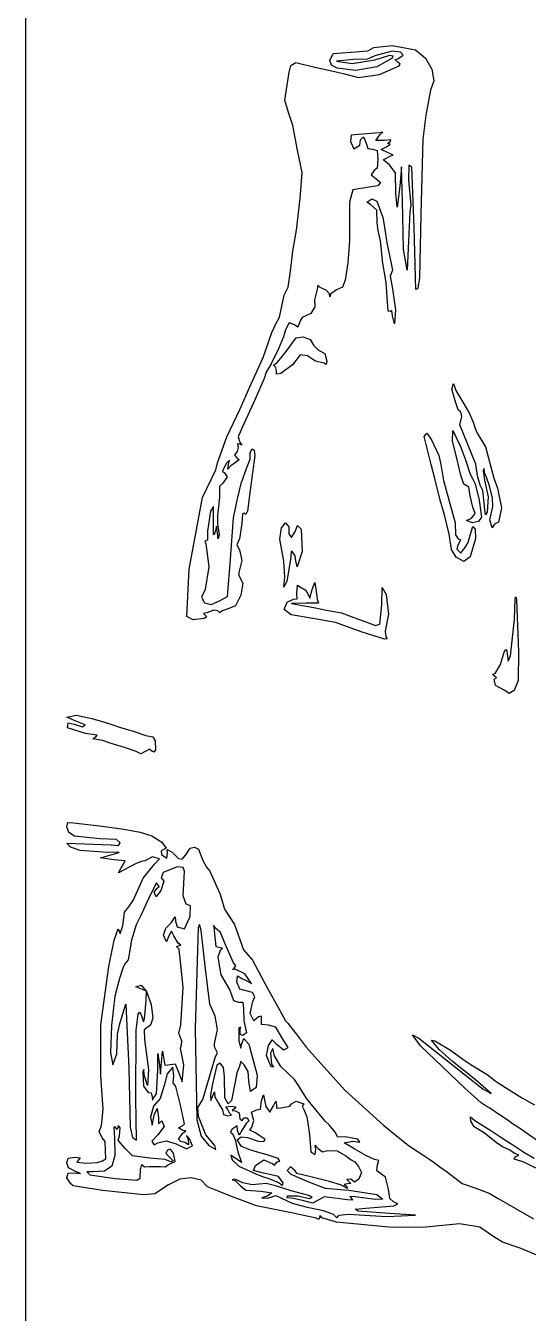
# Model space of a CAD drawing. Header units: centimetres. Extents: x 0 to 56.7, y -3.6 to 10.6.
# Drawn here: x 47.5 to 49.56, y -0.58 to 4.7 of the extents above; entities that cross this region are included whole.
import ezdxf

# ---------------------------------------------------------------- set-up
doc = ezdxf.new("R2010")
doc.units = ezdxf.units.CM
doc.header["$MEASUREMENT"] = 0
doc.layers.add('digi4 v3_digi3', color=7, linetype='Continuous')

msp = doc.modelspace()

# ---------------------------------------------------------------- linework, layer by layer
at = {"layer": 'digi4 v3_digi3'}
for p, q in [((47.5, -3.5), (47.5, 9)), ((48.7585, 4.5857), (48.8328, 4.5922)), ((48.8328, 4.5922), (48.9006, 4.5978)), ((48.9006, 4.5978), (48.9258, 4.6104)), ((48.9258, 4.6104), (49.0007, 4.6198)), ((49.0006, 4.5953), (48.9297, 4.5768)), ((49.0348, 4.5918), (49.0006, 4.5953)), ((49.0007, 4.6198), (49.0967, 4.6017)), ((49.0456, 4.5793), (49.0348, 4.5918)), ((49.0967, 4.6017), (49.1376, 4.5678)), ((48.5862, 4.537), (48.6068, 4.5498)), ((48.6068, 4.5498), (48.6837, 4.531)), ((48.7453, 4.5583), (48.7585, 4.5857)), ((48.7524, 4.5388), (48.7453, 4.5583)), ((48.7755, 4.5256), (48.7524, 4.5388)), ((48.8418, 4.562), (48.7732, 4.5545)), ((48.7732, 4.5545), (48.8363, 4.5448)), ((48.8363, 4.5448), (48.9303, 4.5602)), ((48.9003, 4.5635), (48.8418, 4.562)), ((48.9297, 4.5768), (48.9003, 4.5635)), ((48.9303, 4.5602), (48.9906, 4.5791)), ((49.0009, 4.5678), (48.9384, 4.5316)), ((48.9906, 4.5791), (49.0035, 4.5774)), ((49.0035, 4.5774), (49.0009, 4.5678)), ((49.0123, 4.5618), (49.0235, 4.564)), ((49.0238, 4.5511), (49.0123, 4.5618)), ((49.0235, 4.564), (49.0456, 4.5793)), ((49.0331, 4.5429), (49.0238, 4.5511)), ((49.029, 4.5352), (49.0331, 4.5429)), ((49.1376, 4.5678), (49.1639, 4.5216)), ((48.5707, 4.457), (48.5789, 4.5096)), ((48.5789, 4.5096), (48.5862, 4.537)), ((48.6837, 4.531), (48.759, 4.5146)), ((48.759, 4.5146), (48.8051, 4.5036)), ((48.8515, 4.5171), (48.7755, 4.5256)), ((48.8051, 4.5036), (48.8634, 4.4887)), ((48.9384, 4.5316), (48.8515, 4.5171)), ((48.8634, 4.4887), (48.9488, 4.5004)), ((48.9488, 4.5004), (49.029, 4.5352)), ((49.1639, 4.5216), (49.1718, 4.474)), ((48.5605, 4.3946), (48.5707, 4.457)), ((49.1573, 4.4357), (49.1383, 4.3335)), ((49.1718, 4.474), (49.1573, 4.4357)), ((48.5766, 4.3441), (48.5605, 4.3946)), ((48.5941, 4.2916), (48.5766, 4.3441)), ((49.1383, 4.3335), (49.1264, 4.2355)), ((48.6137, 4.1901), (48.5941, 4.2916)), ((48.8335, 4.252), (48.8308, 4.2258)), ((48.8308, 4.2258), (48.844, 4.196)), ((48.8786, 4.2557), (48.8335, 4.252)), ((48.8685, 4.2109), (48.8712, 4.2333)), ((48.8712, 4.2333), (48.8827, 4.2449)), ((48.9491, 4.2615), (48.8786, 4.2557)), ((48.8827, 4.2449), (48.8945, 4.2184)), ((48.9344, 4.2305), (48.9499, 4.2529)), ((48.9698, 4.2301), (48.9344, 4.2305)), ((48.9621, 4.2644), (48.9491, 4.2615)), ((48.9499, 4.2529), (48.9621, 4.2644)), ((48.9951, 4.2327), (48.9698, 4.2301)), ((48.9822, 4.2177), (48.9922, 4.2264)), ((48.9922, 4.2264), (48.9951, 4.2327)), ((49.1264, 4.2355), (49.1176, 3.9266)), ((48.6324, 4.0993), (48.6137, 4.1901)), ((48.844, 4.196), (48.8685, 4.2109)), ((48.8945, 4.2184), (48.9014, 4.1971)), ((48.9014, 4.1971), (48.92, 4.1941)), ((48.92, 4.1941), (48.9389, 4.1895)), ((48.9389, 4.1895), (48.9424, 4.1518)), ((48.9556, 4.1925), (48.9774, 4.2035)), ((48.9823, 4.1802), (48.9556, 4.1925)), ((48.9774, 4.2035), (48.9922, 4.2153)), ((48.9922, 4.2153), (48.9822, 4.2177)), ((49.0048, 4.1702), (48.9823, 4.1802)), ((48.9953, 4.1669), (49.0048, 4.1702)), ((48.9391, 4.1161), (48.9268, 4.1064)), ((48.9424, 4.1518), (48.9391, 4.1161)), ((48.9637, 4.151), (48.9953, 4.1669)), ((48.9883, 4.1321), (48.9637, 4.151)), ((49.0141, 4.0977), (48.9883, 4.1321)), ((49.0393, 4.1223), (49.032, 4.0433)), ((49.0435, 3.9814), (49.0393, 4.1223)), ((49.0684, 4.1287), (49.0679, 4.0691)), ((49.0812, 4.1209), (49.0684, 4.1287)), ((49.0908, 3.8749), (49.0812, 4.1209)), ((48.6244, 3.9919), (48.6324, 4.0993)), ((48.9268, 4.1064), (48.9147, 4.0889)), ((48.9147, 4.0889), (48.9353, 4.0729)), ((48.9353, 4.0729), (48.9524, 4.0576)), ((49.0158, 4.0143), (49.0141, 4.0977)), ((49.0679, 4.0691), (49.0771, 3.9645)), ((48.839, 4.0277), (48.8262, 3.9771)), ((48.9059, 4.039), (48.839, 4.0277)), ((48.9426, 4.0441), (48.9059, 4.039)), ((48.9524, 4.0576), (48.9426, 4.0441)), ((49.0208, 3.957), (49.0158, 4.0143)), ((49.032, 4.0433), (49.0208, 3.957)), ((48.6089, 3.863), (48.6244, 3.9919)), ((48.8262, 3.9771), (48.8258, 3.8201)), ((48.8977, 3.9769), (48.9172, 3.9905)), ((48.9119, 3.967), (48.8977, 3.9769)), ((48.9374, 3.9446), (48.9119, 3.967)), ((48.9172, 3.9905), (48.9384, 3.9808)), ((48.9384, 3.9808), (48.9624, 3.9145)), ((49.0468, 3.785), (49.0435, 3.9814)), ((49.0771, 3.9645), (49.0727, 3.9371)), ((48.94, 3.8919), (48.9374, 3.9446)), ((48.9624, 3.9145), (48.969, 3.8741)), ((49.0727, 3.9371), (49.0678, 3.8176)), ((49.1176, 3.9266), (49.1125, 3.6676)), ((48.5934, 3.7765), (48.6089, 3.863)), ((48.9439, 3.8616), (48.94, 3.8919)), ((48.9525, 3.8189), (48.9439, 3.8616)), ((48.969, 3.8741), (48.9796, 3.8103)), ((49.0972, 3.6197), (49.0908, 3.8749)), ((48.8258, 3.8201), (48.8191, 3.728)), ((48.9623, 3.7274), (48.9525, 3.8189)), ((48.9796, 3.8103), (48.9972, 3.7255)), ((49.0678, 3.8176), (49.0629, 3.6982)), ((48.5841, 3.6938), (48.5934, 3.7765)), ((49.0629, 3.6982), (49.0468, 3.785)), ((48.5746, 3.6285), (48.5841, 3.6938)), ((48.8191, 3.728), (48.8089, 3.6582)), ((48.9765, 3.6484), (48.9623, 3.7274)), ((49.0015, 3.6982), (48.9926, 3.6742)), ((48.9972, 3.7255), (49.0015, 3.6982)), ((48.8089, 3.6582), (48.7973, 3.6289)), ((48.9818, 3.5687), (48.9765, 3.6484)), ((48.9926, 3.6742), (49.0015, 3.6225)), ((49.1125, 3.6676), (49.1065, 3.6238)), ((48.5398, 3.5065), (48.5591, 3.5961)), ((48.5591, 3.5961), (48.5746, 3.6285)), ((48.6938, 3.6203), (48.6825, 3.5768)), ((48.6962, 3.6367), (48.6938, 3.6203)), ((48.7063, 3.6276), (48.6962, 3.6367)), ((48.7309, 3.616), (48.7063, 3.6276)), ((48.7445, 3.6019), (48.7309, 3.616)), ((48.7461, 3.5893), (48.7445, 3.6019)), ((48.7502, 3.6011), (48.7461, 3.5893)), ((48.7733, 3.6185), (48.7502, 3.6011)), ((48.7973, 3.6289), (48.7733, 3.6185)), ((49.0015, 3.6225), (49.0146, 3.536)), ((49.1065, 3.6238), (49.0972, 3.6197)), ((48.6834, 3.5489), (48.6683, 3.5205)), ((48.6825, 3.5768), (48.6834, 3.5489)), ((48.9847, 3.5301), (48.9818, 3.5687)), ((49.0146, 3.536), (49.0105, 3.4791)), ((48.5237, 3.4791), (48.5398, 3.5065)), ((48.5791, 3.4822), (48.5641, 3.4538)), ((48.6004, 3.474), (48.5791, 3.4822)), ((48.6238, 3.4903), (48.6149, 3.4654)), ((48.6326, 3.5047), (48.6238, 3.4903)), ((48.6683, 3.5205), (48.6326, 3.5047)), ((48.9923, 3.5289), (48.9847, 3.5301)), ((49, 3.5337), (48.9923, 3.5289)), ((49.0021, 3.5115), (49, 3.5337)), ((49.0021, 3.5115), (49.0021, 3.5115)), ((49.0105, 3.4791), (49.0021, 3.5115)), ((48.4721, 3.3404), (48.5084, 3.4425)), ((48.5084, 3.4425), (48.5237, 3.4791)), ((48.5641, 3.4538), (48.5554, 3.4251)), ((48.6149, 3.4654), (48.6004, 3.474)), ((48.5358, 3.3766), (48.5047, 3.3151)), ((48.5554, 3.4251), (48.5358, 3.3766)), ((48.5667, 3.3648), (48.5922, 3.4012)), ((48.5922, 3.4012), (48.6075, 3.4215)), ((48.6075, 3.4215), (48.6369, 3.4255)), ((48.6369, 3.4255), (48.6656, 3.4149)), ((48.6656, 3.4149), (48.6786, 3.3915)), ((48.6786, 3.3915), (48.6986, 3.3711)), ((48.4179, 3.2203), (48.4721, 3.3404)), ((48.5293, 3.3198), (48.5443, 3.3374)), ((48.5443, 3.3374), (48.5667, 3.3648)), ((48.6238, 3.3517), (48.5928, 3.3105)), ((48.6538, 3.348), (48.6238, 3.3517)), ((48.6837, 3.3277), (48.6538, 3.348)), ((48.6974, 3.323), (48.6837, 3.3277)), ((48.6986, 3.3711), (48.7247, 3.3566)), ((48.7247, 3.3566), (48.7333, 3.3253)), ((48.7333, 3.3253), (48.7309, 3.3127)), ((48.4844, 3.2805), (48.4763, 3.2546)), ((48.5047, 3.3151), (48.4844, 3.2805)), ((48.5144, 3.3099), (48.5293, 3.3198)), ((48.5241, 3.2999), (48.5144, 3.3099)), ((48.5275, 3.2838), (48.5241, 3.2999)), ((48.5272, 3.2723), (48.5275, 3.2838)), ((48.5452, 3.2753), (48.5272, 3.2723)), ((48.5275, 3.2838), (48.5275, 3.2838)), ((48.5928, 3.3105), (48.5452, 3.2753)), ((48.7223, 3.3171), (48.6974, 3.323)), ((48.7309, 3.3127), (48.7223, 3.3171)), ((48.3778, 3.1307), (48.4179, 3.2203)), ((48.4763, 3.2546), (48.4396, 3.1705)), ((49.2456, 3.2117), (49.2523, 3.2345)), ((49.2523, 3.2345), (49.2611, 3.205)), ((48.4396, 3.1705), (48.3869, 3.0533)), ((49.259, 3.1637), (49.2456, 3.2117)), ((49.2611, 3.205), (49.2857, 3.1648)), ((48.3239, 3.0154), (48.3778, 3.1307)), ((49.2711, 3.1257), (49.259, 3.1637)), ((49.2821, 3.1164), (49.2711, 3.1257)), ((49.2855, 3.0996), (49.2821, 3.1164)), ((49.2857, 3.1648), (49.3167, 3.1146)), ((49.3167, 3.1146), (49.3319, 3.0752)), ((49.2778, 3.0654), (49.2855, 3.0996)), ((49.343, 2.9033), (49.2778, 3.0654)), ((49.3319, 3.0752), (49.3408, 3.0504)), ((48.2854, 2.9092), (48.3239, 3.0154)), ((48.3869, 3.0533), (48.3695, 3.0154)), ((48.3695, 3.0154), (48.3764, 2.9941)), ((49.1317, 3.0167), (49.1429, 3.0302)), ((49.1612, 2.9017), (49.1317, 3.0167)), ((49.1429, 3.0302), (49.1625, 3.0037)), ((49.2477, 2.9982), (49.2494, 3.0411)), ((49.2494, 3.0411), (49.281, 2.9755)), ((49.3408, 3.0504), (49.3485, 3.0311)), ((49.3485, 3.0311), (49.3834, 2.9747)), ((48.366, 2.9558), (48.355, 2.9415)), ((48.3699, 2.9714), (48.366, 2.9558)), ((48.3764, 2.9856), (48.3672, 2.9874)), ((48.3672, 2.9874), (48.3699, 2.9714)), ((48.3764, 2.9941), (48.3849, 2.9821)), ((48.3849, 2.9821), (48.3764, 2.9856)), ((48.4198, 2.952), (48.427, 2.9663)), ((48.427, 2.9663), (48.435, 2.9607)), ((48.435, 2.9607), (48.4385, 2.9398)), ((49.1625, 3.0037), (49.1914, 2.939)), ((49.2674, 2.9229), (49.2477, 2.9982)), ((49.281, 2.9755), (49.3009, 2.9216)), ((49.3834, 2.9747), (49.4175, 2.8469)), ((48.2779, 2.8801), (48.2854, 2.9092)), ((48.3215, 2.9066), (48.306, 2.8748)), ((48.3342, 2.9205), (48.3215, 2.9066)), ((48.3271, 2.8828), (48.3306, 2.9017)), ((48.3306, 2.9017), (48.3342, 2.9205)), ((48.3627, 2.9134), (48.34, 2.8967)), ((48.355, 2.9415), (48.3663, 2.9274)), ((48.3735, 2.9222), (48.3627, 2.9134)), ((48.3663, 2.9274), (48.3735, 2.9222)), ((48.4038, 2.8854), (48.4186, 2.9243)), ((48.4186, 2.9243), (48.4198, 2.952)), ((48.4385, 2.9398), (48.419, 2.7971)), ((49.1762, 2.8444), (49.1612, 2.9017)), ((49.1914, 2.939), (49.1999, 2.9017)), ((49.1999, 2.9017), (49.2115, 2.837)), ((49.2813, 2.8631), (49.2674, 2.9229)), ((49.3009, 2.9216), (49.3209, 2.8622)), ((49.3507, 2.8554), (49.343, 2.9033)), ((48.2243, 2.7664), (48.2779, 2.8801)), ((48.306, 2.8748), (48.3152, 2.8668)), ((48.3251, 2.8515), (48.3077, 2.8256)), ((48.3152, 2.8668), (48.3251, 2.8515)), ((48.34, 2.8967), (48.3271, 2.8828)), ((48.3891, 2.843), (48.4038, 2.8854)), ((49.294, 2.8214), (49.2813, 2.8631)), ((49.3209, 2.8622), (49.3308, 2.8419)), ((49.3607, 2.817), (49.3507, 2.8554)), ((49.3774, 2.8854), (49.3735, 2.878)), ((49.3735, 2.878), (49.3788, 2.8381)), ((49.3794, 2.8687), (49.3774, 2.8854)), ((49.3885, 2.8457), (49.3794, 2.8687)), ((48.2942, 2.8118), (48.2937, 2.7677)), ((48.3077, 2.8256), (48.2942, 2.8118)), ((48.3678, 2.762), (48.3841, 2.8301)), ((48.3841, 2.8301), (48.3891, 2.843)), ((48.419, 2.7971), (48.408, 2.7105)), ((49.1975, 2.7567), (49.1762, 2.8444)), ((49.2115, 2.837), (49.259, 2.6627)), ((49.3144, 2.8089), (49.294, 2.8214)), ((49.3209, 2.7745), (49.3144, 2.8089)), ((49.3308, 2.8419), (49.3408, 2.8224)), ((49.3408, 2.8224), (49.3565, 2.7565)), ((49.3721, 2.7952), (49.3607, 2.817)), ((49.3788, 2.8381), (49.3936, 2.7704)), ((49.399, 2.8144), (49.3885, 2.8457)), ((49.4124, 2.7649), (49.399, 2.8144)), ((49.4175, 2.8469), (49.4319, 2.8057)), ((49.4319, 2.8057), (49.4484, 2.7242)), ((48.1688, 2.473), (48.2243, 2.7664)), ((48.2937, 2.7677), (48.2855, 2.6929)), ((48.3511, 2.6836), (48.3678, 2.762)), ((49.2156, 2.6965), (49.1975, 2.7567)), ((49.3308, 2.7274), (49.3209, 2.7745)), ((49.3565, 2.7565), (49.3661, 2.6859)), ((49.376, 2.7573), (49.3721, 2.7952)), ((49.3801, 2.7175), (49.376, 2.7573)), ((49.3936, 2.7704), (49.3903, 2.7075)), ((49.4131, 2.7296), (49.4124, 2.7649)), ((48.2566, 2.7114), (48.2447, 2.6293)), ((48.2686, 2.7298), (48.2566, 2.7114)), ((48.2687, 2.6666), (48.2686, 2.7298)), ((48.2855, 2.6929), (48.2852, 2.6577)), ((48.3873, 2.6999), (48.3849, 2.6608)), ((48.3942, 2.7031), (48.3873, 2.6999)), ((48.4017, 2.6979), (48.3942, 2.7031)), ((48.408, 2.7105), (48.4017, 2.6979)), ((49.2338, 2.6174), (49.2156, 2.6965)), ((49.3264, 2.6826), (49.3404, 2.7015)), ((49.3404, 2.7015), (49.3308, 2.7274)), ((49.3831, 2.6964), (49.3801, 2.7175)), ((49.3903, 2.7075), (49.3831, 2.6964)), ((49.4015, 2.6752), (49.4131, 2.7296)), ((49.4484, 2.7242), (49.4369, 2.6657)), ((48.2689, 2.6134), (48.2687, 2.6666)), ((48.2819, 2.649), (48.2746, 2.6229)), ((48.2854, 2.6229), (48.2819, 2.649)), ((48.2852, 2.6577), (48.2924, 2.616)), ((48.3386, 2.5143), (48.3511, 2.6836)), ((48.3849, 2.6608), (48.3748, 2.598)), ((48.5409, 2.5963), (48.5478, 2.6427)), ((48.5478, 2.6427), (48.5635, 2.6627)), ((48.5635, 2.6627), (48.5777, 2.6469)), ((48.5777, 2.6469), (48.5777, 2.6179)), ((48.604, 2.6279), (48.6124, 2.652)), ((48.6124, 2.652), (48.6278, 2.637)), ((49.259, 2.6627), (49.2606, 2.6135)), ((49.3059, 2.6727), (49.3264, 2.6826)), ((49.33, 2.6627), (49.3059, 2.6727)), ((49.3059, 2.6727), (49.3059, 2.6727)), ((49.3209, 2.6124), (49.3308, 2.6478)), ((49.3538, 2.6685), (49.33, 2.6627)), ((49.3308, 2.6478), (49.341, 2.6368)), ((49.3661, 2.6859), (49.3538, 2.6685)), ((49.4015, 2.6752), (49.4015, 2.6752)), ((49.4103, 2.6428), (49.4015, 2.6752)), ((49.4204, 2.6574), (49.4103, 2.6428)), ((49.4369, 2.6657), (49.4204, 2.6574)), ((48.2438, 2.5925), (48.2337, 2.5887)), ((48.2337, 2.5887), (48.2369, 2.5773)), ((48.2447, 2.6293), (48.2438, 2.5925)), ((48.2746, 2.6229), (48.2689, 2.6134)), ((48.2884, 2.5977), (48.2854, 2.6229)), ((48.2924, 2.616), (48.2884, 2.5977)), ((48.3748, 2.598), (48.3648, 2.5725)), ((48.5569, 2.5058), (48.5409, 2.5963)), ((48.5777, 2.6179), (48.588, 2.603)), ((48.588, 2.603), (48.604, 2.6279)), ((48.6278, 2.637), (48.6319, 2.5463)), ((49.2434, 2.5542), (49.2338, 2.6174)), ((49.2606, 2.6135), (49.2711, 2.598)), ((49.281, 2.5936), (49.2695, 2.5703)), ((49.2711, 2.598), (49.281, 2.5936)), ((49.3116, 2.5831), (49.3209, 2.6124)), ((49.3416, 2.5984), (49.3209, 2.5233)), ((49.341, 2.6368), (49.3416, 2.5984)), ((48.2369, 2.5773), (48.2499, 2.4825)), ((48.3648, 2.5725), (48.3748, 2.5532)), ((48.3748, 2.5532), (48.3846, 2.5089)), ((48.5875, 2.5454), (48.5847, 2.5134)), ((48.5911, 2.5456), (48.5875, 2.5454)), ((48.6033, 2.5279), (48.5911, 2.5456)), ((48.6319, 2.5463), (48.6116, 2.4835)), ((49.2623, 2.5221), (49.2434, 2.5542)), ((49.2695, 2.5703), (49.2655, 2.5554)), ((49.2655, 2.5554), (49.2823, 2.5388)), ((49.2823, 2.5388), (49.2991, 2.5607)), ((49.2991, 2.5607), (49.3116, 2.5831)), ((48.2499, 2.4825), (48.2351, 2.3896)), ((48.3258, 2.3617), (48.3386, 2.5143)), ((48.3846, 2.5089), (48.3723, 2.4595)), ((48.5609, 2.4411), (48.5569, 2.5058)), ((48.5847, 2.5134), (48.5688, 2.4238)), ((48.6064, 2.5081), (48.6033, 2.5279)), ((48.6116, 2.4835), (48.6064, 2.5081)), ((49.2937, 2.505), (49.2623, 2.5221)), ((49.2623, 2.5221), (49.2623, 2.5221)), ((49.3209, 2.5233), (49.2937, 2.505)), ((48.1595, 2.2798), (48.1688, 2.473)), ((48.3723, 2.4595), (48.3723, 2.4478)), ((48.3723, 2.4478), (48.3885, 2.4162)), ((48.5575, 2.3998), (48.5609, 2.4411)), ((48.5609, 2.4411), (48.5609, 2.4411)), ((48.2351, 2.3896), (48.22, 2.3588)), ((48.3885, 2.4162), (48.3815, 2.3664)), ((48.5688, 2.4238), (48.5575, 2.3998)), ((48.6104, 2.3742), (48.6131, 2.4075)), ((48.6118, 2.3513), (48.6104, 2.3742)), ((48.6131, 2.4075), (48.6278, 2.3982)), ((48.6278, 2.3982), (48.6438, 2.3889)), ((48.6438, 2.3889), (48.6538, 2.3746)), ((48.6538, 2.3746), (48.6638, 2.3541)), ((48.6638, 2.3541), (48.6737, 2.3895)), ((48.6737, 2.3895), (48.6847, 2.4182)), ((48.6847, 2.4182), (48.69, 2.3831)), ((48.69, 2.3831), (48.6939, 2.3489)), ((48.9586, 2.3267), (48.9599, 2.3985)), ((48.9599, 2.3985), (48.9765, 2.3695)), ((48.22, 2.3588), (48.2316, 2.3356)), ((48.2316, 2.3356), (48.2593, 2.328)), ((48.2593, 2.328), (48.293, 2.3442)), ((48.293, 2.3442), (48.3258, 2.3617)), ((48.3591, 2.323), (48.3292, 2.311)), ((48.3815, 2.3664), (48.3591, 2.323)), ((48.5587, 2.3077), (48.5705, 2.3375)), ((48.5705, 2.3375), (48.5965, 2.3505)), ((48.6482, 2.3342), (48.5879, 2.3323)), ((48.5879, 2.3323), (48.6339, 2.3242)), ((48.5965, 2.3505), (48.6118, 2.3513)), ((48.6339, 2.3242), (48.6802, 2.3166)), ((48.6991, 2.334), (48.6482, 2.3342)), ((48.6939, 2.3489), (48.6991, 2.334)), ((48.9501, 2.2477), (48.9586, 2.3267)), ((48.9765, 2.3695), (48.9862, 2.2884)), ((49.5016, 2.267), (49.5049, 2.3523)), ((49.5049, 2.3523), (49.5074, 2.3602)), ((49.5074, 2.3602), (49.5102, 2.3477)), ((49.5102, 2.3477), (49.5187, 2.1341)), ((48.1861, 2.2652), (48.1592, 2.2798)), ((48.1592, 2.2798), (48.1595, 2.2798)), ((48.2305, 2.2708), (48.1861, 2.2652)), ((48.2423, 2.2942), (48.2285, 2.2921)), ((48.2285, 2.2921), (48.2338, 2.2856)), ((48.241, 2.2776), (48.2305, 2.2708)), ((48.2338, 2.2856), (48.241, 2.2776)), ((48.2709, 2.3054), (48.2423, 2.2942)), ((48.2864, 2.3029), (48.2709, 2.3054)), ((48.2952, 2.2945), (48.2864, 2.3029)), ((48.3041, 2.3033), (48.2952, 2.2945)), ((48.3292, 2.311), (48.3041, 2.3033)), ((48.5877, 2.286), (48.5587, 2.3077)), ((48.6837, 2.2696), (48.5877, 2.286)), ((48.6802, 2.3166), (48.7317, 2.306)), ((48.7683, 2.2542), (48.6837, 2.2696)), ((48.7317, 2.306), (48.793, 2.2949)), ((48.793, 2.2949), (48.833, 2.2794)), ((48.833, 2.2794), (48.9033, 2.2541)), ((48.9862, 2.2884), (48.972, 2.2192)), ((48.8778, 2.2154), (48.7683, 2.2542)), ((48.9033, 2.2541), (48.9331, 2.2423)), ((48.9331, 2.2423), (48.9501, 2.2477)), ((48.972, 2.2192), (48.9746, 2.1965)), ((49.4858, 2.1187), (49.5016, 2.267)), ((48.97, 2.1872), (48.8778, 2.2154)), ((48.8778, 2.2154), (48.8778, 2.2154)), ((48.9807, 2.1877), (48.97, 2.1872)), ((48.9746, 2.1965), (48.9807, 2.1877)), ((49.4449, 2.083), (49.4598, 2.1336)), ((49.4598, 2.1336), (49.4669, 2.1444)), ((49.4669, 2.1444), (49.47, 2.1375)), ((49.47, 2.1375), (49.4753, 2.0966)), ((49.4753, 2.0966), (49.4858, 2.1187)), ((49.5187, 2.1341), (49.5166, 2.0169)), ((49.422, 2.0453), (49.4449, 2.083)), ((49.4116, 2.0434), (49.422, 2.0453)), ((49.4191, 2.0365), (49.4116, 2.0434)), ((49.4276, 2.0286), (49.4191, 2.0365)), ((49.4191, 2.0232), (49.4276, 2.0286)), ((49.424, 1.997), (49.4191, 2.0232)), ((49.5166, 2.0169), (49.5001, 1.9757)), ((49.4618, 1.9757), (49.424, 1.997)), ((49.4802, 1.9643), (49.4618, 1.9757)), ((49.5001, 1.9757), (49.4802, 1.9643)), ((49.4802, 1.9643), (49.4802, 1.9643)), ((47.6681, 1.8673), (47.7081, 1.8757)), ((47.7026, 1.852), (47.6681, 1.8673)), ((47.743, 1.836), (47.7026, 1.852)), ((47.7081, 1.8757), (47.7713, 1.8612)), ((47.7713, 1.8612), (47.823, 1.8463)), ((47.6712, 1.8227), (47.6735, 1.8438)), ((47.7446, 1.8006), (47.6712, 1.8227)), ((47.6735, 1.8438), (47.6983, 1.8385)), ((47.6983, 1.8385), (47.7325, 1.8267)), ((47.7325, 1.8267), (47.743, 1.836)), ((47.7929, 1.7932), (47.7446, 1.8006)), ((47.823, 1.8463), (47.8523, 1.8364)), ((47.8523, 1.8364), (47.8833, 1.8264)), ((47.8833, 1.8264), (47.9398, 1.81)), ((47.9398, 1.81), (47.9916, 1.7914)), ((47.7745, 1.778), (47.7876, 1.7858)), ((47.8148, 1.7717), (47.7745, 1.778)), ((47.7876, 1.7858), (47.7929, 1.7932)), ((47.8497, 1.7592), (47.8148, 1.7717)), ((47.9045, 1.742), (47.8497, 1.7592)), ((47.9524, 1.726), (47.9045, 1.742)), ((47.9916, 1.7914), (48.0206, 1.7859)), ((48.0206, 1.7859), (48.0307, 1.7702)), ((48.0307, 1.7702), (48.0309, 1.7334)), ((47.9524, 1.726), (47.9524, 1.726)), ((47.9713, 1.7173), (47.9524, 1.726)), ((47.9951, 1.7292), (47.9713, 1.7173)), ((48.0067, 1.7364), (47.9951, 1.7292)), ((48.0159, 1.7279), (48.0067, 1.7364)), ((48.0242, 1.7236), (48.0159, 1.7279)), ((48.0309, 1.7334), (48.0242, 1.7236)), ((47.6683, 1.4169), (47.6729, 1.4353)), ((47.6729, 1.4353), (47.6956, 1.4335)), ((47.6956, 1.4335), (47.8026, 1.4218)), ((47.6761, 1.3948), (47.6683, 1.4169)), ((47.7003, 1.3798), (47.6761, 1.3948)), ((47.8046, 1.3684), (47.7003, 1.3798)), ((47.8026, 1.4218), (47.9022, 1.4085)), ((47.9022, 1.4085), (47.9682, 1.3954)), ((47.9682, 1.3954), (48.0167, 1.3809)), ((48.0167, 1.3809), (48.057, 1.3548)), ((47.6834, 1.3342), (47.6682, 1.3506)), ((47.6682, 1.3506), (47.8499, 1.3432)), ((47.7225, 1.3208), (47.6834, 1.3342)), ((47.835, 1.312), (47.7225, 1.3208)), ((47.8719, 1.3654), (47.8046, 1.3684)), ((47.8499, 1.3432), (47.88, 1.3408)), ((47.8872, 1.3524), (47.8719, 1.3654)), ((47.88, 1.3408), (47.8872, 1.3524)), ((48.0746, 1.3298), (48.0553, 1.3186)), ((48.057, 1.3548), (48.0746, 1.3298)), ((48.0811, 1.3095), (48.0789, 1.3252)), ((48.0789, 1.3252), (48.1003, 1.3134)), ((48.156, 1.3026), (48.1739, 1.3295)), ((48.1739, 1.3295), (48.1909, 1.3347)), ((48.1909, 1.3347), (48.2077, 1.3255)), ((48.2077, 1.3255), (48.2257, 1.2791)), ((47.8061, 1.2908), (47.8823, 1.3126)), ((47.8617, 1.2822), (47.8061, 1.2908)), ((47.8807, 1.3143), (47.835, 1.312)), ((47.9077, 1.2786), (47.8617, 1.2822)), ((47.9529, 1.2678), (47.8802, 1.229)), ((47.8823, 1.3126), (47.8807, 1.3143)), ((47.8891, 1.2465), (47.9077, 1.2786)), ((47.9745, 1.2753), (47.9529, 1.2678)), ((47.9884, 1.278), (47.9745, 1.2753)), ((48.0191, 1.2941), (47.9884, 1.278)), ((48.0475, 1.2859), (48.0191, 1.2941)), ((48.0271, 1.264), (48.0475, 1.2859)), ((48.0553, 1.3186), (48.0565, 1.3037)), ((48.0565, 1.3037), (48.0784, 1.2894)), ((48.0784, 1.2894), (48.0811, 1.3095)), ((48.1003, 1.3134), (48.1262, 1.2879)), ((48.1262, 1.2879), (48.1411, 1.2852)), ((48.1411, 1.2852), (48.156, 1.3026)), ((48.2257, 1.2791), (48.2408, 1.2525)), ((47.8802, 1.229), (47.8891, 1.2465)), ((47.9804, 1.2066), (48.0271, 1.264)), ((48.0634, 1.2305), (48.0542, 1.2091)), ((48.1204, 1.2539), (48.0634, 1.2305)), ((48.1442, 1.2507), (48.1204, 1.2539)), ((48.1502, 1.2365), (48.1442, 1.2507)), ((48.1448, 1.1355), (48.1502, 1.2365)), ((48.2408, 1.2525), (48.2543, 1.2354)), ((48.2543, 1.2354), (48.2953, 1.1445)), ((47.9419, 1.119), (47.9804, 1.2066)), ((48.0356, 1.1877), (48.0169, 1.1506)), ((48.0266, 1.15), (48.0365, 1.1643)), ((48.0465, 1.1737), (48.0356, 1.1877)), ((48.0365, 1.1643), (48.0465, 1.1737)), ((48.0658, 1.1955), (48.0539, 1.1564)), ((48.0542, 1.2091), (48.0658, 1.1955)), ((47.9224, 1.0896), (47.9419, 1.119)), ((48.0169, 1.1506), (47.9919, 1.0998)), ((48.0347, 1.1306), (48.0266, 1.15)), ((48.0539, 1.1564), (48.0347, 1.1306)), ((48.1566, 1.1003), (48.1448, 1.1355)), ((48.2953, 1.1445), (48.3054, 1.109)), ((48.3054, 1.109), (48.3142, 1.0797)), ((47.8973, 1.0125), (47.9044, 1.0685)), ((47.9044, 1.0685), (47.9224, 1.0896)), ((47.9919, 1.0998), (47.9711, 1.0545)), ((48.1748, 1.094), (48.1566, 1.1003)), ((48.1731, 1.0495), (48.1748, 1.094)), ((48.3142, 1.0797), (48.3548, 1.017)), ((47.8866, 0.9801), (47.8973, 1.0125)), ((47.9522, 1.0165), (47.9325, 0.9535)), ((47.9711, 1.0545), (47.9522, 1.0165)), ((48.0646, 0.9741), (48.0734, 1.0029)), ((48.0734, 1.0029), (48.0959, 1.0239)), ((48.0959, 1.0239), (48.1117, 1.0492)), ((48.1117, 1.0492), (48.1135, 1.0306)), ((48.1135, 1.0306), (48.1197, 1.0083)), ((48.1197, 1.0083), (48.1505, 1)), ((48.1505, 1), (48.1731, 1.0495)), ((48.2057, 1.0041), (48.1934, 0.5918)), ((48.2116, 1.0168), (48.2057, 1.0041)), ((48.2185, 0.993), (48.2116, 1.0168)), ((48.2778, 1.0022), (48.2691, 1.0144)), ((48.2691, 1.0144), (48.2698, 1.0067)), ((48.2698, 1.0067), (48.2755, 0.9534)), ((48.3548, 1.017), (48.385, 0.9328)), ((47.8409, 0.8457), (47.8618, 0.9528)), ((47.8618, 0.9528), (47.8785, 1)), ((47.8785, 1), (47.8823, 0.9901)), ((47.8823, 0.9901), (47.8866, 0.9801)), ((47.9325, 0.9535), (47.9196, 0.8726)), ((48.077, 0.9466), (48.0646, 0.9741)), ((48.0863, 0.9708), (48.077, 0.9466)), ((48.0963, 0.9901), (48.0863, 0.9708)), ((48.1062, 0.9707), (48.0963, 0.9901)), ((48.1236, 0.9411), (48.1062, 0.9707)), ((48.2356, 0.8358), (48.2185, 0.993)), ((48.2755, 0.9534), (48.2786, 0.9269)), ((48.297, 0.9851), (48.2778, 1.0022)), ((48.3191, 0.9317), (48.297, 0.9851)), ((48.1172, 0.9274), (48.1261, 0.9303)), ((48.1281, 0.9169), (48.1172, 0.9274)), ((48.1345, 0.9329), (48.1236, 0.9411)), ((48.1261, 0.9303), (48.1345, 0.9329)), ((48.1454, 0.7604), (48.1281, 0.9169)), ((48.2786, 0.9269), (48.2904, 0.924)), ((48.2966, 0.9104), (48.2872, 0.8831)), ((48.2904, 0.924), (48.3053, 0.9201)), ((48.3053, 0.9201), (48.2966, 0.9104)), ((48.3508, 0.8601), (48.3191, 0.9317)), ((48.385, 0.9328), (48.3914, 0.9135)), ((48.3914, 0.9135), (48.4287, 0.8707)), ((47.8073, 0.6068), (47.8409, 0.8457)), ((47.906, 0.8563), (47.8971, 0.8386)), ((47.9196, 0.8726), (47.906, 0.8563)), ((48.2872, 0.8831), (48.299, 0.8114)), ((48.3605, 0.8481), (48.3508, 0.8601)), ((48.3531, 0.8382), (48.3605, 0.8481)), ((48.4287, 0.8707), (48.4858, 0.7633)), ((47.8838, 0.7957), (47.8646, 0.7236)), ((47.8971, 0.8386), (47.8838, 0.7957)), ((48.2538, 0.6914), (48.2356, 0.8358)), ((48.299, 0.8114), (48.3225, 0.7711)), ((48.3473, 0.8324), (48.3531, 0.8382)), ((48.3582, 0.8347), (48.3473, 0.8324)), ((48.3978, 0.8158), (48.3582, 0.8347)), ((48.3651, 0.7821), (48.3677, 0.8074)), ((48.3677, 0.8074), (48.385, 0.7959)), ((48.385, 0.7959), (48.4051, 0.7869)), ((48.4243, 0.776), (48.3978, 0.8158)), ((47.9514, 0.7619), (47.9732, 0.7693)), ((47.9787, 0.7511), (47.9514, 0.7619)), ((47.9732, 0.7693), (47.9952, 0.7435)), ((47.9951, 0.7439), (47.9787, 0.7511)), ((47.9931, 0.705), (47.9951, 0.7439)), ((47.9952, 0.7435), (48.013, 0.6892)), ((48.1351, 0.6062), (48.1454, 0.7604)), ((48.3225, 0.7711), (48.3355, 0.7487)), ((48.3355, 0.7487), (48.3514, 0.7066)), ((48.3775, 0.7519), (48.3651, 0.7821)), ((48.4294, 0.7388), (48.3775, 0.7519)), ((48.4051, 0.7869), (48.4149, 0.781)), ((48.4149, 0.781), (48.4243, 0.776)), ((48.4383, 0.7216), (48.4294, 0.7388)), ((48.4858, 0.7633), (48.5391, 0.6678)), ((47.8646, 0.7236), (47.8509, 0.604)), ((47.8971, 0.6513), (47.9096, 0.6914)), ((47.9096, 0.6914), (47.922, 0.4291)), ((47.9857, 0.6328), (47.9931, 0.705)), ((48.013, 0.6892), (48.0203, 0.6339)), ((48.2759, 0.6416), (48.2538, 0.6914)), ((48.3514, 0.7066), (48.3719, 0.6986)), ((48.3719, 0.6986), (48.3897, 0.6986)), ((48.3897, 0.6986), (48.3925, 0.6737)), ((48.4197, 0.6523), (48.4305, 0.7022)), ((48.4305, 0.7022), (48.4383, 0.7216)), ((47.8842, 0.6062), (47.8971, 0.6513)), ((47.9524, 0.5843), (47.9604, 0.65)), ((47.9604, 0.65), (47.9659, 0.6579)), ((47.9659, 0.6579), (47.9722, 0.6466)), ((47.9722, 0.6466), (47.9825, 0.6191)), ((48.0203, 0.6339), (48.0109, 0.6047)), ((48.2854, 0.5874), (48.2759, 0.6416)), ((48.3925, 0.6737), (48.3935, 0.6227)), ((48.434, 0.6231), (48.4197, 0.6523)), ((48.4539, 0.6391), (48.434, 0.6231)), ((48.4655, 0.6412), (48.4539, 0.6391)), ((48.4654, 0.6079), (48.4655, 0.6412)), ((48.5391, 0.6678), (48.5642, 0.6233)), ((47.8081, 0.398), (47.8073, 0.6068)), ((47.8509, 0.604), (47.8469, 0.492)), ((47.8754, 0.5665), (47.8842, 0.6062)), ((47.9513, 0.3056), (47.9524, 0.5843)), ((47.9825, 0.6191), (47.9857, 0.6328)), ((48.0109, 0.6047), (47.9847, 0.5864)), ((47.9847, 0.5864), (47.9868, 0.5468)), ((48.1264, 0.5715), (48.1351, 0.6062)), ((48.1934, 0.5918), (48.2005, 0.2174)), ((48.273, 0.528), (48.2854, 0.5874)), ((48.373, 0.5938), (48.3723, 0.5401)), ((48.3801, 0.5973), (48.373, 0.5938)), ((48.3777, 0.5669), (48.3783, 0.5833)), ((48.3783, 0.5833), (48.3801, 0.5973)), ((48.3935, 0.6227), (48.404, 0.5733)), ((48.4941, 0.6052), (48.4654, 0.6079)), ((48.5244, 0.5973), (48.4941, 0.6052)), ((48.5493, 0.5538), (48.5244, 0.5973)), ((48.5642, 0.6233), (48.5742, 0.6118)), ((48.5742, 0.6118), (48.5842, 0.598)), ((48.5842, 0.598), (48.6076, 0.5688)), ((47.8725, 0.4876), (47.8754, 0.5665)), ((47.9868, 0.5468), (48.0033, 0.4217)), ((48.1386, 0.5387), (48.1264, 0.5715)), ((48.1375, 0.5241), (48.1386, 0.5387)), ((48.273, 0.5163), (48.273, 0.528)), ((48.3723, 0.5401), (48.3809, 0.5108)), ((48.3888, 0.562), (48.3777, 0.5669)), ((48.3838, 0.5255), (48.3938, 0.5506)), ((48.404, 0.5733), (48.3888, 0.562)), ((48.3938, 0.5506), (48.4134, 0.5269)), ((48.4939, 0.5222), (48.5045, 0.5384)), ((48.5045, 0.5384), (48.5091, 0.5451)), ((48.5091, 0.5451), (48.5251, 0.5285)), ((48.5251, 0.5285), (48.5575, 0.5033)), ((48.5742, 0.5132), (48.5493, 0.5538)), ((48.6076, 0.5688), (48.6489, 0.5154)), ((49.1163, 0.5199), (49.0847, 0.5655)), ((49.0847, 0.5655), (49.1106, 0.551)), ((49.1106, 0.551), (49.3737, 0.3421)), ((49.1935, 0.5048), (49.1616, 0.5429)), ((49.1616, 0.5429), (49.175, 0.5403)), ((49.175, 0.5403), (49.2395, 0.5022)), ((47.8469, 0.492), (47.8567, 0.4425)), ((47.8567, 0.4425), (47.8725, 0.4876)), ((48.0406, 0.489), (48.046, 0.4525)), ((48.0412, 0.4201), (48.0406, 0.489)), ((48.0564, 0.4525), (48.06, 0.4977)), ((48.06, 0.4977), (48.0638, 0.4741)), ((48.1342, 0.5109), (48.1375, 0.5241)), ((48.1476, 0.4425), (48.1342, 0.5109)), ((48.2256, 0.3006), (48.2769, 0.4765)), ((48.2854, 0.4909), (48.273, 0.5163)), ((48.2769, 0.4765), (48.2854, 0.4909)), ((48.3809, 0.5108), (48.3838, 0.5255)), ((48.4134, 0.5269), (48.4472, 0.4005)), ((48.4864, 0.4803), (48.4939, 0.5222)), ((48.5045, 0.4342), (48.4864, 0.4803)), ((48.5116, 0.5089), (48.5023, 0.4895)), ((48.5023, 0.4895), (48.506, 0.4455)), ((48.5195, 0.4786), (48.5116, 0.5089)), ((48.5444, 0.4354), (48.5195, 0.4786)), ((48.5575, 0.5033), (48.5742, 0.5132)), ((48.6489, 0.5154), (48.8073, 0.3382)), ((49.2978, 0.3463), (49.1163, 0.5199)), ((49.2474, 0.4563), (49.1935, 0.5048)), ((49.2395, 0.5022), (49.2909, 0.4657)), ((47.922, 0.4291), (47.9276, 0.187)), ((47.9833, 0.4231), (47.9795, 0.4138)), ((47.9854, 0.4008), (47.9833, 0.4231)), ((48.046, 0.4525), (48.0525, 0.4039)), ((48.0525, 0.4039), (48.0564, 0.4525)), ((48.0638, 0.4741), (48.0695, 0.4414)), ((48.0695, 0.4414), (48.0818, 0.4429)), ((48.1027, 0.4325), (48.0793, 0.4058)), ((48.0818, 0.4429), (48.1124, 0.4468)), ((48.1062, 0.3976), (48.1027, 0.4325)), ((48.1124, 0.4468), (48.128, 0.4057)), ((48.1411, 0.3728), (48.1476, 0.4425)), ((48.2827, 0.4404), (48.2744, 0.4052)), ((48.2968, 0.4487), (48.2827, 0.4404)), ((48.3097, 0.432), (48.2968, 0.4487)), ((48.3145, 0.3927), (48.3097, 0.432)), ((48.3747, 0.4325), (48.3651, 0.4093)), ((48.3789, 0.45), (48.3747, 0.4325)), ((48.3798, 0.4573), (48.3789, 0.45)), ((48.3949, 0.4429), (48.3798, 0.4573)), ((48.4112, 0.4145), (48.3949, 0.4429)), ((48.5143, 0.4331), (48.5045, 0.4342)), ((48.506, 0.4455), (48.5143, 0.4331)), ((48.5746, 0.4068), (48.5444, 0.4354)), ((49.3401, 0.3826), (49.2474, 0.4563)), ((49.2909, 0.4657), (49.3249, 0.4428)), ((49.3249, 0.4428), (49.3895, 0.4022)), ((47.8172, 0.2601), (47.8081, 0.398)), ((47.9795, 0.4138), (47.9817, 0.3543)), ((47.9981, 0.357), (47.9854, 0.4008)), ((48.0033, 0.4217), (47.9981, 0.357)), ((48.0357, 0.323), (48.0412, 0.4201)), ((48.0793, 0.4058), (48.0664, 0.3574)), ((48.1032, 0.3681), (48.1062, 0.3976)), ((48.128, 0.4057), (48.1411, 0.3728)), ((48.2744, 0.4052), (48.263, 0.357)), ((48.3156, 0.3076), (48.3145, 0.3927)), ((48.3586, 0.3797), (48.3431, 0.2956)), ((48.3651, 0.4093), (48.3586, 0.3797)), ((48.4131, 0.3757), (48.4112, 0.4145)), ((48.4202, 0.333), (48.4131, 0.3757)), ((48.4472, 0.4005), (48.4435, 0.3498)), ((48.6007, 0.3828), (48.5746, 0.4068)), ((48.614, 0.3613), (48.6007, 0.3828)), ((49.4062, 0.3253), (49.3401, 0.3826)), ((49.3895, 0.4022), (49.4278, 0.3726)), ((49.4278, 0.3726), (49.5352, 0.3058)), ((47.9817, 0.3543), (48.002, 0.3295)), ((48.002, 0.3295), (48.0134, 0.3281)), ((48.0134, 0.3281), (48.0178, 0.3116)), ((48.0235, 0.3056), (48.0357, 0.323)), ((48.0664, 0.3574), (48.0504, 0.3046)), ((48.1142, 0.3538), (48.1032, 0.3681)), ((48.1343, 0.2767), (48.1142, 0.3538)), ((48.263, 0.357), (48.2565, 0.3189)), ((48.2565, 0.3189), (48.2585, 0.2958)), ((48.2655, 0.3131), (48.2726, 0.3314)), ((48.2726, 0.3314), (48.2745, 0.3106)), ((48.4435, 0.3498), (48.4202, 0.333)), ((48.4653, 0.295), (48.4744, 0.32)), ((48.4744, 0.32), (48.4838, 0.2711)), ((48.6513, 0.3027), (48.614, 0.3613)), ((48.8073, 0.3382), (48.9673, 0.1936)), ((49.3647, 0.2871), (49.2978, 0.3463)), ((49.3737, 0.3421), (49.4062, 0.3253)), ((47.9513, 0.3056), (47.9513, 0.3056)), ((47.953, 0.1339), (47.9513, 0.3056)), ((48.0234, 0.2732), (48.0107, 0.2278)), ((48.0178, 0.3116), (48.0197, 0.2976)), ((48.0197, 0.2976), (48.0235, 0.3056)), ((48.0504, 0.3046), (48.0234, 0.2732)), ((48.1498, 0.2012), (48.1343, 0.2767)), ((48.2053, 0.2674), (48.2145, 0.2832)), ((48.2078, 0.2306), (48.2053, 0.2674)), ((48.2145, 0.2832), (48.2256, 0.3006)), ((48.2585, 0.2958), (48.2655, 0.3131)), ((48.2745, 0.3106), (48.2904, 0.2832)), ((48.2904, 0.2832), (48.3053, 0.2583)), ((48.3286, 0.2832), (48.3156, 0.3076)), ((48.3198, 0.2709), (48.3402, 0.2729)), ((48.3252, 0.2633), (48.3198, 0.2709)), ((48.3431, 0.2956), (48.3286, 0.2832)), ((48.3402, 0.2729), (48.3605, 0.2709)), ((48.3605, 0.2709), (48.3551, 0.2633)), ((48.4614, 0.2602), (48.4653, 0.295)), ((48.4838, 0.2711), (48.4994, 0.2489)), ((48.4994, 0.2489), (48.5144, 0.2743)), ((48.5144, 0.2743), (48.524, 0.2932)), ((48.524, 0.2932), (48.5273, 0.2766)), ((48.5273, 0.2766), (48.5269, 0.2645)), ((48.5269, 0.2645), (48.5451, 0.2665)), ((48.5451, 0.2665), (48.5822, 0.2731)), ((48.5822, 0.2731), (48.5891, 0.2832)), ((48.5891, 0.2832), (48.6078, 0.2932)), ((48.6078, 0.2932), (48.6388, 0.2832)), ((48.6388, 0.2832), (48.6326, 0.2732)), ((48.6326, 0.2732), (48.6386, 0.2598)), ((48.7257, 0.2117), (48.6513, 0.3027)), ((49.3853, 0.2732), (49.3647, 0.2871)), ((49.4006, 0.2649), (49.3853, 0.2732)), ((49.4403, 0.2375), (49.4006, 0.2649)), ((49.5352, 0.3058), (49.5831, 0.2788)), ((47.8101, 0.1936), (47.8172, 0.2601)), ((48.0107, 0.2278), (48.018, 0.1955)), ((48.018, 0.1955), (48.0264, 0.2359)), ((48.0264, 0.2359), (48.0378, 0.2633)), ((48.0378, 0.2633), (48.0437, 0.226)), ((48.0437, 0.226), (48.0432, 0.2011)), ((48.0432, 0.2011), (48.0579, 0.2127)), ((48.0579, 0.2127), (48.0664, 0.1902)), ((48.2005, 0.2174), (48.2178, 0.1494)), ((48.2372, 0.1558), (48.2078, 0.2306)), ((48.3053, 0.2583), (48.31, 0.2387)), ((48.31, 0.2387), (48.3277, 0.2336)), ((48.3302, 0.2533), (48.3252, 0.2633)), ((48.3277, 0.2336), (48.3428, 0.2356)), ((48.3352, 0.2434), (48.3302, 0.2533)), ((48.3428, 0.2356), (48.3352, 0.2434)), ((48.3551, 0.2633), (48.346, 0.2553)), ((48.346, 0.2553), (48.3576, 0.2535)), ((48.3576, 0.2535), (48.374, 0.2452)), ((48.374, 0.2452), (48.3762, 0.221)), ((48.3762, 0.221), (48.385, 0.2135)), ((48.385, 0.2135), (48.3949, 0.2255)), ((48.3949, 0.2255), (48.4074, 0.2248)), ((48.4139, 0.2128), (48.4024, 0.2024)), ((48.4074, 0.2248), (48.4139, 0.2128)), ((48.4248, 0.2489), (48.4447, 0.2583)), ((48.4342, 0.2141), (48.4248, 0.2489)), ((48.4266, 0.1872), (48.4342, 0.2141)), ((48.4447, 0.2583), (48.4614, 0.2602)), ((48.6386, 0.2598), (48.6507, 0.2299)), ((48.6507, 0.2299), (48.6544, 0.2135)), ((48.6544, 0.2135), (48.6626, 0.1552)), ((48.7423, 0.1968), (48.7257, 0.2117)), ((49.3223, 0.2296), (49.3399, 0.2144)), ((49.3226, 0.2122), (49.3223, 0.2296)), ((49.3372, 0.1888), (49.3226, 0.2122)), ((49.3399, 0.2144), (49.4054, 0.1727)), ((49.4801, 0.211), (49.4403, 0.2375)), ((47.8012, 0.1687), (47.8101, 0.1936)), ((47.8136, 0.1438), (47.8012, 0.1687)), ((47.8665, 0.1886), (47.861, 0.187)), ((47.861, 0.187), (47.863, 0.1416)), ((47.8738, 0.1771), (47.8665, 0.1886)), ((47.8767, 0.1836), (47.8738, 0.1771)), ((47.879, 0.1933), (47.8767, 0.1836)), ((47.8864, 0.1845), (47.879, 0.1933)), ((47.8838, 0.1516), (47.8864, 0.1845)), ((47.9276, 0.187), (47.937, 0.1446)), ((48.0664, 0.1902), (48.0415, 0.1556)), ((48.1261, 0.1836), (48.1436, 0.1938)), ((48.1436, 0.1734), (48.1261, 0.1836)), ((48.1261, 0.1378), (48.1436, 0.1629)), ((48.1436, 0.1938), (48.1498, 0.2012)), ((48.156, 0.1717), (48.1436, 0.1734)), ((48.1436, 0.1629), (48.156, 0.1717)), ((48.3452, 0.1788), (48.3383, 0.1658)), ((48.3383, 0.1658), (48.3479, 0.1582)), ((48.3654, 0.1929), (48.3452, 0.1788)), ((48.3679, 0.1737), (48.3654, 0.1929)), ((48.3739, 0.1538), (48.3679, 0.1737)), ((48.385, 0.1732), (48.3739, 0.1538)), ((48.4024, 0.2024), (48.385, 0.1732)), ((48.4178, 0.175), (48.4266, 0.1872)), ((48.4414, 0.1636), (48.4178, 0.175)), ((48.4801, 0.1369), (48.4414, 0.1636)), ((48.768, 0.1665), (48.7423, 0.1968)), ((48.7789, 0.1465), (48.768, 0.1665)), ((48.9673, 0.1936), (49.0675, 0.1115)), ((49.3774, 0.1641), (49.3372, 0.1888)), ((49.4272, 0.1239), (49.3774, 0.1641)), ((49.4054, 0.1727), (49.4503, 0.143)), ((49.4898, 0.2036), (49.4801, 0.211)), ((49.5222, 0.1829), (49.4898, 0.2036)), ((49.6616, 0.0841), (49.5222, 0.1829)), ((47.8256, 0.1276), (47.8136, 0.1438)), ((47.8274, 0.0567), (47.8256, 0.1276)), ((47.863, 0.1416), (47.8645, 0.0707)), ((47.8779, 0.1338), (47.8838, 0.1516)), ((47.8897, 0.1197), (47.8779, 0.1338)), ((47.9071, 0.0995), (47.8897, 0.1197)), ((47.937, 0.1446), (47.953, 0.1339)), ((48.0415, 0.1556), (48.0166, 0.1291)), ((48.0166, 0.1291), (48.0254, 0.1144)), ((48.0254, 0.1144), (48.0407, 0.1227)), ((48.0407, 0.1227), (48.0751, 0.1312)), ((48.0751, 0.1312), (48.1162, 0.1192)), ((48.1162, 0.1192), (48.1579, 0.0981)), ((48.1354, 0.1285), (48.1261, 0.1378)), ((48.1509, 0.1241), (48.1354, 0.1285)), ((48.1672, 0.1141), (48.1509, 0.1241)), ((48.1579, 0.0981), (48.1829, 0.11)), ((48.1586, 0.153), (48.1658, 0.1364)), ((48.1705, 0.1392), (48.1586, 0.153)), ((48.1658, 0.1364), (48.1672, 0.1141)), ((48.1829, 0.11), (48.1705, 0.1392)), ((48.1829, 0.11), (48.1829, 0.11)), ((48.2178, 0.1494), (48.2501, 0.1118)), ((48.2747, 0.1115), (48.2372, 0.1558)), ((48.2501, 0.1118), (48.2787, 0.0949)), ((48.2747, 0.1115), (48.2747, 0.1115)), ((48.2787, 0.0949), (48.2747, 0.1115)), ((48.3479, 0.1582), (48.3581, 0.1344)), ((48.3581, 0.1344), (48.3692, 0.0857)), ((48.3654, 0.1353), (48.3825, 0.148)), ((48.3835, 0.1077), (48.3654, 0.1353)), ((48.3825, 0.148), (48.4086, 0.1451)), ((48.4178, 0.094), (48.3835, 0.1077)), ((48.4086, 0.1451), (48.4522, 0.1292)), ((48.4522, 0.1292), (48.4751, 0.1284)), ((48.4751, 0.1284), (48.4801, 0.1369)), ((48.6626, 0.1552), (48.6679, 0.0855)), ((48.6856, 0.1132), (48.6979, 0.0998)), ((48.6888, 0.0965), (48.6856, 0.1132)), ((48.8078, 0.1468), (48.7789, 0.1465)), ((48.8046, 0.1231), (48.8394, 0.1289)), ((48.8483, 0.0971), (48.8046, 0.1231)), ((48.8595, 0.1375), (48.8078, 0.1468)), ((48.8394, 0.1289), (48.8689, 0.126)), ((48.8689, 0.126), (48.8595, 0.1375)), ((49.0675, 0.1115), (49.1264, 0.0741)), ((49.4528, 0.1058), (49.4272, 0.1239)), ((49.4503, 0.143), (49.4951, 0.1139)), ((49.4802, 0.0945), (49.4528, 0.1058)), ((49.4951, 0.1139), (49.5399, 0.0849)), ((47.6682, 0.0407), (47.6741, 0.0599)), ((47.6741, 0.0599), (47.7006, 0.064)), ((47.7006, 0.064), (47.7227, 0.0618)), ((47.718, 0.0542), (47.709, 0.044)), ((47.7227, 0.0618), (47.718, 0.0542)), ((47.8149, 0.049), (47.8274, 0.0567)), ((47.8645, 0.0707), (47.8521, 0.0273)), ((47.9376, 0.0688), (47.9071, 0.0995)), ((48.0088, 0.0595), (47.9376, 0.0688)), ((48.0716, 0.0538), (48.0088, 0.0595)), ((48.0944, 0.0446), (48.0716, 0.0538)), ((48.0799, 0.0929), (48.0738, 0.0805)), ((48.0738, 0.0805), (48.089, 0.0634)), ((48.093, 0.0963), (48.0799, 0.0929)), ((48.089, 0.0634), (48.1038, 0.0484)), ((48.1058, 0.0799), (48.093, 0.0963)), ((48.1115, 0.0466), (48.1058, 0.0799)), ((48.3655, 0.0541), (48.34, 0.0723)), ((48.34, 0.0723), (48.3449, 0.0537)), ((48.3449, 0.0537), (48.3734, 0.0277)), ((48.3842, 0.0428), (48.3655, 0.0541)), ((48.3692, 0.0857), (48.3842, 0.0428)), ((48.4497, 0.0841), (48.4178, 0.094)), ((48.4413, 0.0303), (48.4758, 0.0533)), ((48.4889, 0.0741), (48.4497, 0.0841)), ((48.4758, 0.0533), (48.5115, 0.0368)), ((48.5343, 0.0592), (48.4889, 0.0741)), ((48.5411, 0.0471), (48.5343, 0.0592)), ((48.6679, 0.0855), (48.6854, 0.0748)), ((48.6854, 0.0748), (48.6888, 0.0965)), ((48.6979, 0.0998), (48.7149, 0.0863)), ((48.7149, 0.0863), (48.7379, 0.092)), ((48.7379, 0.092), (48.7759, 0.09)), ((48.7759, 0.09), (48.8111, 0.0698)), ((48.8111, 0.0698), (48.833, 0.0535)), ((48.833, 0.0535), (48.8479, 0.0443)), ((48.8955, 0.0689), (48.8483, 0.0971)), ((48.9282, 0.0542), (48.8955, 0.0689)), ((48.9468, 0.0508), (48.9282, 0.0542)), ((49.1264, 0.0741), (49.1634, 0.0492)), ((49.5026, 0.0797), (49.4802, 0.0945)), ((49.4999, 0.0564), (49.5052, 0.0651)), ((49.5376, 0.0448), (49.4999, 0.0564)), ((49.5191, 0.0728), (49.5026, 0.0797)), ((49.5052, 0.0651), (49.5191, 0.0728)), ((49.5399, 0.0849), (49.5822, 0.0597)), ((47.6753, 0.0199), (47.6682, 0.0407)), ((47.7006, 0.006), (47.6753, 0.0199)), ((47.7248, -0.0033), (47.7006, 0.006)), ((47.709, 0.044), (47.7479, 0.0392)), ((47.7479, 0.0392), (47.7927, 0.0425)), ((47.7727, 0.0036), (47.7499, 0.0034)), ((47.7499, 0.0034), (47.7629, -0.0088)), ((47.8225, 0.0065), (47.7727, 0.0036)), ((47.7927, 0.0425), (47.8149, 0.049)), ((47.8521, 0.0273), (47.8225, 0.0065)), ((47.9686, -0.0216), (47.9703, 0.0118)), ((47.9703, 0.0118), (47.9757, 0.0343)), ((47.9703, 0.0118), (47.9703, 0.0118)), ((47.9757, 0.0343), (47.9867, 0.0243)), ((47.9867, 0.0243), (48.0059, 0.0262)), ((48.0059, 0.0262), (48.0514, 0.0262)), ((48.0514, 0.0262), (48.0714, 0.0243)), ((48.0714, 0.0243), (48.0851, 0.0343)), ((48.0851, 0.0343), (48.1115, 0.0466)), ((48.1038, 0.0484), (48.0944, 0.0446)), ((48.3734, 0.0277), (48.4452, -0.0055)), ((48.4325, 0.0089), (48.4413, 0.0303)), ((48.4626, 0.0014), (48.4325, 0.0089)), ((48.5348, -0.0148), (48.4626, 0.0014)), ((48.5115, 0.0368), (48.5195, 0.0318)), ((48.5195, 0.0318), (48.53, 0.0443)), ((48.53, 0.0443), (48.5411, 0.0471)), ((48.5844, 0.0243), (48.5705, 0.0094)), ((48.5705, 0.0094), (48.5864, -0.0055)), ((48.604, 0.0077), (48.5844, 0.0243)), ((48.6101, -0.0027), (48.604, 0.0077)), ((48.8479, 0.0443), (48.8629, 0.0252)), ((48.8629, 0.0252), (48.8753, 0.0014)), ((48.8753, 0.0014), (48.864, -0.0268)), ((48.9386, 0.0077), (48.9401, 0.033)), ((48.9734, -0.0177), (48.9386, 0.0077)), ((48.9401, 0.033), (48.9468, 0.0508)), ((49.1634, 0.0492), (49.1956, 0.0243)), ((49.1956, 0.0243), (49.2273, 0.0031)), ((49.2273, 0.0031), (49.2873, -0.0435)), ((49.5897, 0.0195), (49.5376, 0.0448)), ((47.6682, -0.0207), (47.6735, -0.0009)), ((47.6848, -0.0454), (47.6682, -0.0207)), ((47.6735, -0.0009), (47.7006, -0.0007)), ((47.6939, -0.0528), (47.6848, -0.0454)), ((47.7006, -0.0007), (47.7248, -0.0033)), ((47.7629, -0.0088), (47.8658, -0.0235)), ((47.8658, -0.0235), (47.9546, -0.0298)), ((47.9546, -0.0298), (47.9686, -0.0216)), ((48.0849, -0.0499), (48.0282, -0.0866)), ((48.131, -0.0263), (48.0849, -0.0499)), ((48.1781, -0.02), (48.131, -0.0263)), ((48.2184, -0.0306), (48.1781, -0.02)), ((48.244, -0.0578), (48.2184, -0.0306)), ((48.3569, -0.0266), (48.3454, -0.0283)), ((48.3454, -0.0283), (48.3572, -0.0322)), ((48.3892, -0.0411), (48.3569, -0.0266)), ((48.3572, -0.0322), (48.3795, -0.0538)), ((48.4272, -0.0495), (48.3892, -0.0411)), ((48.4841, -0.0439), (48.4272, -0.0495)), ((48.4452, -0.0055), (48.4696, -0.0155)), ((48.4696, -0.0155), (48.4993, -0.0254)), ((48.5236, -0.0541), (48.4841, -0.0439)), ((48.4993, -0.0254), (48.5386, -0.0411)), ((48.5542, -0.0417), (48.5348, -0.0148)), ((48.5386, -0.0411), (48.5515, -0.0515)), ((48.5515, -0.0515), (48.5542, -0.0417)), ((48.5864, -0.0055), (48.6575, -0.0367)), ((48.6674, -0.016), (48.6101, -0.0027)), ((48.6575, -0.0367), (48.7257, -0.0633)), ((48.744, -0.0354), (48.6674, -0.016)), ((48.7888, -0.05), (48.744, -0.0354)), ((48.8181, -0.0648), (48.7888, -0.05)), ((48.8181, -0.0454), (48.8047, -0.0474)), ((48.8047, -0.0474), (48.8131, -0.0553)), ((48.8311, -0.0256), (48.8156, -0.0276)), ((48.8156, -0.0276), (48.823, -0.0354)), ((48.8314, -0.0433), (48.8181, -0.0454)), ((48.823, -0.0354), (48.8314, -0.0433)), ((48.8471, -0.0379), (48.8311, -0.0256)), ((48.864, -0.0268), (48.8471, -0.0379)), ((48.9852, -0.0673), (48.9734, -0.0177)), ((49.2873, -0.0435), (49.3436, -0.0632)), ((47.8142, -0.0728), (47.6939, -0.0528)), ((47.9836, -0.09), (47.8142, -0.0728)), ((48.0282, -0.0866), (47.9836, -0.09)), ((48.2644, -0.0653), (48.244, -0.0578)), ((48.2922, -0.076), (48.2644, -0.0653)), ((48.3365, -0.095), (48.2922, -0.076)), ((48.4448, -0.1359), (48.3365, -0.095)), ((48.3795, -0.0538), (48.4009, -0.0713)), ((48.4009, -0.0713), (48.463, -0.0754)), ((48.463, -0.0754), (48.5076, -0.0826)), ((48.4895, -0.0962), (48.4674, -0.1021)), ((48.4674, -0.1021), (48.492, -0.1039)), ((48.5076, -0.0826), (48.4895, -0.0962)), ((48.492, -0.1039), (48.5244, -0.0934)), ((48.587, -0.074), (48.5236, -0.0541)), ((48.5244, -0.0934), (48.5474, -0.1034)), ((48.5474, -0.1034), (48.591, -0.125)), ((48.5707, -0.1026), (48.5714, -0.0939)), ((48.5964, -0.1051), (48.5707, -0.1026)), ((48.5714, -0.0939), (48.6147, -0.0939)), ((48.6592, -0.0933), (48.587, -0.074)), ((48.6388, -0.115), (48.5964, -0.1051)), ((48.6147, -0.0939), (48.6627, -0.1048)), ((48.6726, -0.1013), (48.6592, -0.0933)), ((48.6627, -0.1048), (48.6726, -0.1013)), ((48.7217, -0.0987), (48.7036, -0.1099)), ((48.8181, -0.1105), (48.7217, -0.0987)), ((48.7257, -0.0633), (48.823, -0.0715)), ((48.8131, -0.0553), (48.8181, -0.0648)), ((48.823, -0.0715), (48.9375, -0.0885)), ((48.8276, -0.0972), (48.833, -0.1045)), ((48.8479, -0.0989), (48.8276, -0.0972)), ((48.833, -0.1045), (48.8385, -0.1118)), ((48.9329, -0.1095), (48.8479, -0.0989)), ((48.9375, -0.0885), (48.9624, -0.1082)), ((48.9909, -0.1054), (48.9852, -0.0673)), ((49.0068, -0.119), (48.9909, -0.1054)), ((49.3436, -0.0632), (49.3977, -0.0832)), ((49.3977, -0.0832), (49.4354, -0.1051)), ((49.4354, -0.1051), (49.4735, -0.1275)), ((48.5881, -0.1642), (48.4448, -0.1359)), ((48.591, -0.125), (48.6473, -0.1399)), ((48.675, -0.1251), (48.6388, -0.115)), ((48.6473, -0.1399), (48.7185, -0.1549)), ((48.7036, -0.1099), (48.675, -0.1251)), ((48.7185, -0.1549), (48.7597, -0.1698)), ((48.8385, -0.1118), (48.8181, -0.1105)), ((48.8495, -0.1493), (48.8928, -0.1449)), ((48.8613, -0.1567), (48.8495, -0.1493)), ((48.99, -0.167), (48.8613, -0.1567)), ((48.8928, -0.1449), (49.0077, -0.1355)), ((48.9624, -0.1082), (48.9329, -0.1095)), ((49.0234, -0.1278), (49.0068, -0.119)), ((49.0077, -0.1355), (49.0234, -0.1278)), ((49.4735, -0.1275), (49.5798, -0.1884)), ((48.6898, -0.1856), (48.5881, -0.1642)), ((48.7008, -0.1918), (48.6898, -0.1856)), ((48.7038, -0.1835), (48.7008, -0.1918)), ((48.7057, -0.1754), (48.7038, -0.1835)), ((48.7131, -0.1843), (48.7057, -0.1754)), ((48.7725, -0.2026), (48.7131, -0.1843)), ((48.7597, -0.1698), (48.774, -0.1843)), ((48.9874, -0.2226), (48.7725, -0.2026)), ((48.774, -0.1843), (48.7832, -0.1735)), ((48.7832, -0.1735), (48.8206, -0.1699)), ((48.7832, -0.1735), (48.7832, -0.1735)), ((48.8206, -0.1699), (48.9784, -0.1791)), ((48.9784, -0.1791), (49.0965, -0.1741)), ((49.0965, -0.1741), (48.99, -0.167)), ((49.2761, -0.2093), (49.1256, -0.2246)), ((49.3596, -0.2226), (49.2761, -0.2093)), ((49.1256, -0.2246), (48.9874, -0.2226)), ((49.4207, -0.2648), (49.3596, -0.2226)), ((49.453, -0.2843), (49.4207, -0.2648)), ((49.5249, -0.3082), (49.453, -0.2843)), ((49.7091, -0.3865), (49.5249, -0.3082))]:
    msp.add_line(p, q, dxfattribs=at)

doc.saveas('drawing.dxf')
